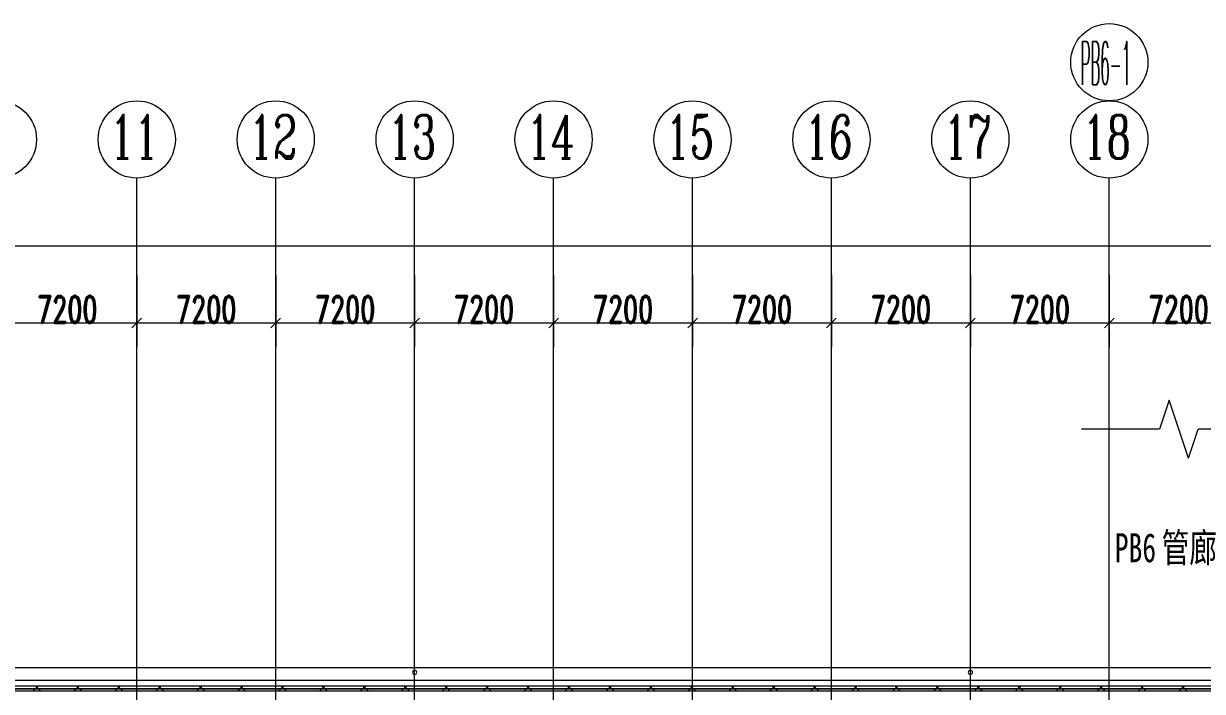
# Model space of a CAD drawing. Header units: millimetres. Extents: x -30000 to 430621, y -31706 to 192400.
# Drawn here: x 66133 to 127225, y 157825 to 192400 of the extents above; entities that cross this region are included whole.
import ezdxf

# ---------------------------------------------------------------- set-up
doc = ezdxf.new("R2010")
doc.units = ezdxf.units.MM
doc.linetypes.add('轴网线', pattern=[22.04, 18.38, -1.83, 0, -1.83])
doc.layers.get('0').update_dxf_attribs({"color": 8})
doc.layers.get('Defpoints').update_dxf_attribs({"color": 8})
for name, color, linetype, lineweight in [('A-ANNO-DIMS', 8, 'Continuous', 9), ('A-ANNO-NOTE', 8, 'Continuous', 5), ('A-DETL-GENF', 8, 'Continuous', 18), ('A-WALL', 8, 'Continuous', 5), ('A-WALL-FNSH', 8, 'Continuous', 9), ('A-WALL-PATT', 8, 'Continuous', 9), ('G-ANNO-TEXT', 8, 'Continuous', 9), ('P-PIPE', 8, 'Continuous', 5), ('S-GRID', 8, 'Continuous', 9), ('S-GRID-IDEN', 8, 'Continuous', 9)]:
    doc.layers.add(name, color=color, linetype=linetype, lineweight=lineweight)
doc.styles.add('RomanC_1', font='romanc__.ttf', dxfattribs={"width": 0.65, "height": 2250})
doc.styles.add('RomanC_2', font='romanc__.ttf', dxfattribs={"width": 0.25, "height": 2250})
doc.styles.add('RomanD_4', font='romand__.ttf', dxfattribs={"width": 0.65, "height": 1400})
doc.styles.add('仿宋_2', font='simfang.ttf', dxfattribs={"width": 0.7, "height": 1500})
doc.dimstyles.new('第一_二道尺寸线', dxfattribs={"dimscale": 304.8, "dimtxt": 1405.004626, "dimasz": 1.64042, "dimexe": 4.10105, "dimexo": 0.0625, "dimgap": 0, "dimtad": 1, "dimdec": 0, "dimzin": 0, "dimdsep": 46, "dimtxsty": 'RomanD_4', "dimblk1": 'OBLIQUE', "dimblk2": 'OBLIQUE', "dimsah": 1, "dimcen": 0.09, "dimazin": 0, "dimtfac": 1, "dimtdec": 4, "dimtix": 1, "dimtmove": 0, "dimatfit": 3, "dimfxl": 8.2021, "dimfxlon": 1, "dimtvp": 1, "dimtolj": 1, "dimtzin": 0, "dimlwd": 18, "dimlwe": 18, "dimarcsym": 2})
pattern_1 = [(45, (-4e-09, 0), (-1060.66, 1060.66), []), (135, (-4e-09, 0), (-1060.66, -1060.66), [])]

# ---------------------------------------------------------------- blocks, each defined once
blk = doc.blocks.new('X-AR-F3-00-W-002_HLP2_rvt-1-LAY-4F-1_500-A')
at = {"layer": 'P-PIPE', "color": 96, "true_color": 0x007f00}
for centre, start, end in [((86400, 158811), 0, 180), ((115200, 158811), 0, 180), ((86400, 158811), 180, 0), ((115200, 158811), 180, 0)]:
    blk.add_arc(centre, 110, start, end, dxfattribs=at)
blk = doc.blocks.new('剖切号 - 剖切号-930164-LAY-4F-1_500-A')
at = {"layer": 'A-DETL-GENF', "color": 91, "lineweight": 5, "true_color": 0x77ff77}
for p, q in [((0, 5050), (0, 1000)), ((1500, 500), (0, 1000)), ((1500, 500), (-1500, -500)), ((-1500, -500), (0, -1000)), ((0, -1000), (0, -5050))]:
    blk.add_line(p, q, dxfattribs=at)
blk = doc.blocks.new('X-AR-F3-00-W-003_HLP2_rvt-1-LAY-4F-1_500-A')
at = {"color": 91, "lineweight": 5, "true_color": 0x77ff77, "rotation": 269.9999999999998}
blk.add_blockref('剖切号 - 剖切号-930164-LAY-4F-1_500-A', (126000, 171400), dxfattribs=at)
at = {"layer": 'G-ANNO-TEXT', "color": 8, "lineweight": 15, "true_color": 0x777777, "char_height": 1500, "attachment_point": 1, "style": '仿宋_2'}
for s, insert, width in [('管廊', (125112, 166014), 3928.27), ('PB6', (122681, 166014), 2946.2)]:
    blk.add_mtext(s, dxfattribs=dict(at, insert=insert, width=width))
blk = doc.blocks.new('轴网 - 宽度系数 0_65-670068-LAY-4F-1_500-A')
at = {"layer": 'S-GRID-IDEN'}
blk.add_circle((0, 0), 4, dxfattribs=at)
blk = doc.blocks.new('_Oblique')
at = {"color": 0, "linetype": 'ByBlock', "lineweight": -2}
blk.add_line((-0.5, -0.5), (0.5, 0.5), dxfattribs=at)
blk = doc.blocks.new('DIMBLOCK41-LAY-4F-1_500-A')
at = {"layer": 'A-ANNO-DIMS', "color": 0, "lineweight": 18, "transparency": 16777216}
for p, q in [((64800, 179380.95), (64800, 175650)), ((72000, 179380.95), (72000, 175650)), ((64800, 176900), (72000, 176900))]:
    blk.add_line(p, q, dxfattribs=at)
at = {"layer": 'Defpoints', "color": 0, "transparency": 16777216}
for p in [(64800, 179400), (72000, 179400), (72000, 176900)]:
    blk.add_point(p, dxfattribs=at)
at = {"layer": 'A-ANNO-DIMS', "color": 0, "lineweight": 18, "transparency": 16777216, "xscale": 500.0000000000001, "yscale": 500.0000000000001, "zscale": 500.0000000000001, "rotation": 180}
blk.add_blockref('_Oblique', (64800, 176900), dxfattribs=at)
at = {"layer": 'A-ANNO-DIMS', "color": 0, "lineweight": 18, "transparency": 16777216, "xscale": 500.0000000000001, "yscale": 500.0000000000001, "zscale": 500.0000000000001}
blk.add_blockref('_Oblique', (72000, 176900), dxfattribs=at)
at = {"layer": 'A-ANNO-DIMS', "color": 0, "lineweight": 18, "transparency": 16777216, "insert": (68400, 177600), "char_height": 1400, "width": 3890.782, "attachment_point": 5, "style": 'RomanD_4'}
blk.add_mtext('\\A1;7200', dxfattribs=at)
blk = doc.blocks.new('DIMBLOCK42-LAY-4F-1_500-A')
at = {"layer": 'A-ANNO-DIMS', "color": 0, "lineweight": 18, "transparency": 16777216}
for p, q in [((72000, 179380.95), (72000, 175650)), ((79200, 179380.95), (79200, 175650)), ((72000, 176900), (79200, 176900))]:
    blk.add_line(p, q, dxfattribs=at)
at = {"layer": 'Defpoints', "color": 0, "transparency": 16777216}
for p in [(72000, 179400), (79200, 179400), (79200, 176900)]:
    blk.add_point(p, dxfattribs=at)
at = {"layer": 'A-ANNO-DIMS', "color": 0, "lineweight": 18, "transparency": 16777216, "xscale": 500.0000000000001, "yscale": 500.0000000000001, "zscale": 500.0000000000001, "rotation": 180}
blk.add_blockref('_Oblique', (72000, 176900), dxfattribs=at)
at = {"layer": 'A-ANNO-DIMS', "color": 0, "lineweight": 18, "transparency": 16777216, "xscale": 500.0000000000001, "yscale": 500.0000000000001, "zscale": 500.0000000000001}
blk.add_blockref('_Oblique', (79200, 176900), dxfattribs=at)
at = {"layer": 'A-ANNO-DIMS', "color": 0, "lineweight": 18, "transparency": 16777216, "insert": (75600, 177600), "char_height": 1400, "width": 3890.782, "attachment_point": 5, "style": 'RomanD_4'}
blk.add_mtext('\\A1;7200', dxfattribs=at)
blk = doc.blocks.new('DIMBLOCK43-LAY-4F-1_500-A')
at = {"layer": 'A-ANNO-DIMS', "color": 0, "lineweight": 18, "transparency": 16777216}
for p, q in [((79200, 179380.95), (79200, 175650)), ((86400, 179380.95), (86400, 175650)), ((79200, 176900), (86400, 176900))]:
    blk.add_line(p, q, dxfattribs=at)
at = {"layer": 'Defpoints', "color": 0, "transparency": 16777216}
for p in [(79200, 179400), (86400, 179400), (86400, 176900)]:
    blk.add_point(p, dxfattribs=at)
at = {"layer": 'A-ANNO-DIMS', "color": 0, "lineweight": 18, "transparency": 16777216, "xscale": 500.0000000000001, "yscale": 500.0000000000001, "zscale": 500.0000000000001, "rotation": 180}
blk.add_blockref('_Oblique', (79200, 176900), dxfattribs=at)
at = {"layer": 'A-ANNO-DIMS', "color": 0, "lineweight": 18, "transparency": 16777216, "xscale": 500.0000000000001, "yscale": 500.0000000000001, "zscale": 500.0000000000001}
blk.add_blockref('_Oblique', (86400, 176900), dxfattribs=at)
at = {"layer": 'A-ANNO-DIMS', "color": 0, "lineweight": 18, "transparency": 16777216, "insert": (82800, 177600), "char_height": 1400, "width": 3890.782, "attachment_point": 5, "style": 'RomanD_4'}
blk.add_mtext('\\A1;7200', dxfattribs=at)
blk = doc.blocks.new('DIMBLOCK44-LAY-4F-1_500-A')
at = {"layer": 'A-ANNO-DIMS', "color": 0, "lineweight": 18, "transparency": 16777216}
for p, q in [((86400, 179380.95), (86400, 175650)), ((93600, 179380.95), (93600, 175650)), ((86400, 176900), (93600, 176900))]:
    blk.add_line(p, q, dxfattribs=at)
at = {"layer": 'Defpoints', "color": 0, "transparency": 16777216}
for p in [(86400, 179400), (93600, 179400), (93600, 176900)]:
    blk.add_point(p, dxfattribs=at)
at = {"layer": 'A-ANNO-DIMS', "color": 0, "lineweight": 18, "transparency": 16777216, "xscale": 500.0000000000001, "yscale": 500.0000000000001, "zscale": 500.0000000000001, "rotation": 180}
blk.add_blockref('_Oblique', (86400, 176900), dxfattribs=at)
at = {"layer": 'A-ANNO-DIMS', "color": 0, "lineweight": 18, "transparency": 16777216, "xscale": 500.0000000000001, "yscale": 500.0000000000001, "zscale": 500.0000000000001}
blk.add_blockref('_Oblique', (93600, 176900), dxfattribs=at)
at = {"layer": 'A-ANNO-DIMS', "color": 0, "lineweight": 18, "transparency": 16777216, "insert": (90000, 177600), "char_height": 1400, "width": 3890.782, "attachment_point": 5, "style": 'RomanD_4'}
blk.add_mtext('\\A1;7200', dxfattribs=at)
blk = doc.blocks.new('DIMBLOCK45-LAY-4F-1_500-A')
at = {"layer": 'A-ANNO-DIMS', "color": 0, "lineweight": 18, "transparency": 16777216}
for p, q in [((93600, 179380.95), (93600, 175650)), ((100800, 179380.95), (100800, 175650)), ((93600, 176900), (100800, 176900))]:
    blk.add_line(p, q, dxfattribs=at)
at = {"layer": 'Defpoints', "color": 0, "transparency": 16777216}
for p in [(93600, 179400), (100800, 179400), (100800, 176900)]:
    blk.add_point(p, dxfattribs=at)
at = {"layer": 'A-ANNO-DIMS', "color": 0, "lineweight": 18, "transparency": 16777216, "xscale": 500.0000000000001, "yscale": 500.0000000000001, "zscale": 500.0000000000001, "rotation": 180}
blk.add_blockref('_Oblique', (93600, 176900), dxfattribs=at)
at = {"layer": 'A-ANNO-DIMS', "color": 0, "lineweight": 18, "transparency": 16777216, "xscale": 500.0000000000001, "yscale": 500.0000000000001, "zscale": 500.0000000000001}
blk.add_blockref('_Oblique', (100800, 176900), dxfattribs=at)
at = {"layer": 'A-ANNO-DIMS', "color": 0, "lineweight": 18, "transparency": 16777216, "insert": (97200, 177600), "char_height": 1400, "width": 3890.782, "attachment_point": 5, "style": 'RomanD_4'}
blk.add_mtext('\\A1;7200', dxfattribs=at)
blk = doc.blocks.new('DIMBLOCK46-LAY-4F-1_500-A')
at = {"layer": 'A-ANNO-DIMS', "color": 0, "lineweight": 18, "transparency": 16777216}
for p, q in [((100800, 179380.95), (100800, 175650)), ((108000, 179380.95), (108000, 175650)), ((100800, 176900), (108000, 176900))]:
    blk.add_line(p, q, dxfattribs=at)
at = {"layer": 'Defpoints', "color": 0, "transparency": 16777216}
for p in [(100800, 179400), (108000, 179400), (108000, 176900)]:
    blk.add_point(p, dxfattribs=at)
at = {"layer": 'A-ANNO-DIMS', "color": 0, "lineweight": 18, "transparency": 16777216, "xscale": 500.0000000000001, "yscale": 500.0000000000001, "zscale": 500.0000000000001, "rotation": 180}
blk.add_blockref('_Oblique', (100800, 176900), dxfattribs=at)
at = {"layer": 'A-ANNO-DIMS', "color": 0, "lineweight": 18, "transparency": 16777216, "xscale": 500.0000000000001, "yscale": 500.0000000000001, "zscale": 500.0000000000001}
blk.add_blockref('_Oblique', (108000, 176900), dxfattribs=at)
at = {"layer": 'A-ANNO-DIMS', "color": 0, "lineweight": 18, "transparency": 16777216, "insert": (104400, 177600), "char_height": 1400, "width": 3890.782, "attachment_point": 5, "style": 'RomanD_4'}
blk.add_mtext('\\A1;7200', dxfattribs=at)
blk = doc.blocks.new('DIMBLOCK47-LAY-4F-1_500-A')
at = {"layer": 'A-ANNO-DIMS', "color": 0, "lineweight": 18, "transparency": 16777216}
for p, q in [((108000, 179380.95), (108000, 175650)), ((115200, 179380.95), (115200, 175650)), ((108000, 176900), (115200, 176900))]:
    blk.add_line(p, q, dxfattribs=at)
at = {"layer": 'Defpoints', "color": 0, "transparency": 16777216}
for p in [(108000, 179400), (115200, 179400), (115200, 176900)]:
    blk.add_point(p, dxfattribs=at)
at = {"layer": 'A-ANNO-DIMS', "color": 0, "lineweight": 18, "transparency": 16777216, "xscale": 500.0000000000001, "yscale": 500.0000000000001, "zscale": 500.0000000000001, "rotation": 180}
blk.add_blockref('_Oblique', (108000, 176900), dxfattribs=at)
at = {"layer": 'A-ANNO-DIMS', "color": 0, "lineweight": 18, "transparency": 16777216, "xscale": 500.0000000000001, "yscale": 500.0000000000001, "zscale": 500.0000000000001}
blk.add_blockref('_Oblique', (115200, 176900), dxfattribs=at)
at = {"layer": 'A-ANNO-DIMS', "color": 0, "lineweight": 18, "transparency": 16777216, "insert": (111600, 177600), "char_height": 1400, "width": 3890.782, "attachment_point": 5, "style": 'RomanD_4'}
blk.add_mtext('\\A1;7200', dxfattribs=at)
blk = doc.blocks.new('DIMBLOCK48-LAY-4F-1_500-A')
at = {"layer": 'A-ANNO-DIMS', "color": 0, "lineweight": 18, "transparency": 16777216}
for p, q in [((115200, 179380.95), (115200, 175650)), ((122400, 179380.95), (122400, 175650)), ((115200, 176900), (122400, 176900))]:
    blk.add_line(p, q, dxfattribs=at)
at = {"layer": 'Defpoints', "color": 0, "transparency": 16777216}
for p in [(115200, 179400), (122400, 179400), (122400, 176900)]:
    blk.add_point(p, dxfattribs=at)
at = {"layer": 'A-ANNO-DIMS', "color": 0, "lineweight": 18, "transparency": 16777216, "xscale": 500.0000000000001, "yscale": 500.0000000000001, "zscale": 500.0000000000001, "rotation": 180}
blk.add_blockref('_Oblique', (115200, 176900), dxfattribs=at)
at = {"layer": 'A-ANNO-DIMS', "color": 0, "lineweight": 18, "transparency": 16777216, "xscale": 500.0000000000001, "yscale": 500.0000000000001, "zscale": 500.0000000000001}
blk.add_blockref('_Oblique', (122400, 176900), dxfattribs=at)
at = {"layer": 'A-ANNO-DIMS', "color": 0, "lineweight": 18, "transparency": 16777216, "insert": (118800, 177600), "char_height": 1400, "width": 3890.782, "attachment_point": 5, "style": 'RomanD_4'}
blk.add_mtext('\\A1;7200', dxfattribs=at)
blk = doc.blocks.new('DIMBLOCK49-LAY-4F-1_500-A')
at = {"layer": 'A-ANNO-DIMS', "color": 0, "lineweight": 18, "transparency": 16777216}
for p, q in [((122400, 179380.95), (122400, 175650)), ((129600, 179380.95), (129600, 175650)), ((122400, 176900), (129600, 176900))]:
    blk.add_line(p, q, dxfattribs=at)
at = {"layer": 'Defpoints', "color": 0, "transparency": 16777216}
for p in [(122400, 179400), (129600, 179400), (129600, 176900)]:
    blk.add_point(p, dxfattribs=at)
at = {"layer": 'A-ANNO-DIMS', "color": 0, "lineweight": 18, "transparency": 16777216, "xscale": 500.0000000000001, "yscale": 500.0000000000001, "zscale": 500.0000000000001, "rotation": 180}
blk.add_blockref('_Oblique', (122400, 176900), dxfattribs=at)
at = {"layer": 'A-ANNO-DIMS', "color": 0, "lineweight": 18, "transparency": 16777216, "xscale": 500.0000000000001, "yscale": 500.0000000000001, "zscale": 500.0000000000001}
blk.add_blockref('_Oblique', (129600, 176900), dxfattribs=at)
at = {"layer": 'A-ANNO-DIMS', "color": 0, "lineweight": 18, "transparency": 16777216, "insert": (126000, 177600), "char_height": 1400, "width": 3890.782, "attachment_point": 5, "style": 'RomanD_4'}
blk.add_mtext('\\A1;7200', dxfattribs=at)
blk = doc.blocks.new('DIMBLOCK98-LAY-4F-1_500-A')
at = {"layer": 'A-ANNO-DIMS', "color": 0, "lineweight": 18, "transparency": 16777216}
for p, q in [((-300, 178419.05), (-300, 182150)), ((293100, 178419.05), (293100, 182150)), ((-300, 180900), (293100, 180900))]:
    blk.add_line(p, q, dxfattribs=at)
at = {"layer": 'Defpoints', "color": 0, "transparency": 16777216}
for p in [(293100, 180900), (-300, 178400), (293100, 178400)]:
    blk.add_point(p, dxfattribs=at)
at = {"layer": 'A-ANNO-DIMS', "color": 0, "lineweight": 18, "transparency": 16777216, "xscale": 500.0000000000001, "yscale": 500.0000000000001, "zscale": 500.0000000000001, "rotation": 180}
blk.add_blockref('_Oblique', (-300, 180900), dxfattribs=at)
at = {"layer": 'A-ANNO-DIMS', "color": 0, "lineweight": 18, "transparency": 16777216, "xscale": 500.0000000000001, "yscale": 500.0000000000001, "zscale": 500.0000000000001}
blk.add_blockref('_Oblique', (293100, 180900), dxfattribs=at)
at = {"layer": 'A-ANNO-DIMS', "color": 0, "lineweight": 18, "transparency": 16777216, "insert": (146400, 181600), "char_height": 1400, "width": 5836.1731, "attachment_point": 5, "style": 'RomanD_4'}
blk.add_mtext('\\A1;293400', dxfattribs=at)
blk = doc.blocks.new('临时单轴号 - 临时标记-下-5mm-4768052-LAY-4F-1_500-A')
at = {"layer": 'A-ANNO-NOTE', "lineweight": 18}
blk.add_circle((0, 12), 4, dxfattribs=at)

msp = doc.modelspace()

# ---------------------------------------------------------------- hatches: boundary and pattern name
at = {"layer": 'A-WALL-PATT', "lineweight": 5}
h = msp.add_hatch(dxfattribs=at)
h.set_pattern_fill('FP_13', color=256, style=0, pattern_type=2)
h.set_pattern_definition(pattern_1)
h.paths.add_polyline_path([(150, 157950), (244925, 157950), (244925, 158100), (150, 158100), (150, 158075)], flags=0)
h = msp.add_hatch(dxfattribs=at)
h.set_pattern_fill('FP_13', color=256, style=0, pattern_type=2)
h.set_pattern_definition(pattern_1)
h.paths.add_polyline_path([(127313.6, 157850), (244625, 157850), (244625, 157950), (200, 157950), (200, 157850), (123990.1, 157850)], flags=0)

# ---------------------------------------------------------------- linework, layer by layer
at = {"layer": 'A-WALL', "lineweight": 9}
for p, q in [((244925, 158100), (0, 158100)), ((150, 157950), (244925, 157950))]:
    msp.add_line(p, q, dxfattribs=at)
at = {"layer": 'A-WALL'}
for p, q in [((244725, 157950), (200, 157950)), ((200, 157850), (244625, 157850))]:
    msp.add_line(p, q, dxfattribs=at)
at = {"layer": 'A-WALL-FNSH', "lineweight": 5}
for p, q in [((252200, 159050), (-300, 159050)), ((0, 158400), (244925, 158400))]:
    msp.add_line(p, q, dxfattribs=at)
at = {"layer": 'S-GRID'}
for p, q in [((72000, 174400), (72000, 184400)), ((79200, 174400), (79200, 184400)), ((86400, 174400), (86400, 184400)), ((93600, 174400), (93600, 184400)), ((100800, 174400), (100800, 184400)), ((108000, 174400), (108000, 184400)), ((115200, 174400), (115200, 184400)), ((122400, 174400), (122400, 184400))]:
    msp.add_line(p, q, dxfattribs=at)
at = {"layer": 'S-GRID', "linetype": '轴网线'}
for p, q in [((72000, -17706.2), (72000, 174400)), ((79200, -17706.2), (79200, 174400)), ((86400, -17706.2), (86400, 174400)), ((93600, -17706.2), (93600, 174400)), ((100800, -17706.2), (100800, 174400)), ((108000, -17706.2), (108000, 174400)), ((115200, -17706.2), (115200, 174400)), ((122400, -17706.2), (122400, 174400)), ((-16000, 158400), (308800, 158400))]:
    msp.add_line(p, q, dxfattribs=at)

# ---------------------------------------------------------------- block references
at = {"lineweight": 5}
for name in ['X-AR-F3-00-W-003_HLP2_rvt-1-LAY-4F-1_500-A', 'X-AR-F3-00-W-002_HLP2_rvt-1-LAY-4F-1_500-A']:
    msp.add_blockref(name, (0, 0), dxfattribs=at)
at = {"layer": 'A-ANNO-NOTE', "lineweight": 18, "xscale": 500, "yscale": 500, "zscale": 500}
msp.add_blockref('临时单轴号 - 临时标记-下-5mm-4768052-LAY-4F-1_500-A', (122400, 184400), dxfattribs=at)
at = {"layer": 'S-GRID-IDEN', "xscale": 499.9999999999995, "yscale": 499.9999999999995, "zscale": 499.9999999999995}
for p in [(64800, 186400), (72000, 186400), (79200, 186400), (86400, 186400), (93600, 186400), (100800, 186400), (108000, 186400), (115200, 186400), (122400, 186400)]:
    msp.add_blockref('轴网 - 宽度系数 0_65-670068-LAY-4F-1_500-A', p, dxfattribs=at)

# ---------------------------------------------------------------- texts
at = {"layer": 'A-ANNO-NOTE', "lineweight": 9, "insert": (120919.5, 191475), "char_height": 2250, "width": 3537.446, "attachment_point": 1, "style": 'RomanC_2'}
msp.add_mtext('PB6-1', dxfattribs=at)
at = {"layer": 'S-GRID-IDEN', "char_height": 2250, "width": 3335.02, "attachment_point": 1, "style": 'RomanC_1'}
for s, insert in [('11', (70605.5, 187664.7)), ('12', (77805.5, 187664.7)), ('13', (85005.5, 187664.7)), ('14', (92205.5, 187664.7)), ('15', (99405.5, 187664.7)), ('16', (106605.5, 187664.7)), ('17', (113805.5, 187664.7)), ('18', (121005.5, 187664.7))]:
    msp.add_mtext(s, dxfattribs=dict(at, insert=insert))

# ---------------------------------------------------------------- dimensions: what is measured, and where the dimension line sits
at = {"layer": 'A-ANNO-DIMS', "lineweight": 18}
for base, p1, p2, override, picture, middle in [((293100, 180900), (-300, 178400), (293100, 178400), {"dimpost": '<>', "dimfxl": 293400}, 'DIMBLOCK98-LAY-4F-1_500-A', (146400, 181600)), ((72000, 176900), (64800, 179400), (72000, 179400), {"dimpost": '<>', "dimfxl": 7200}, 'DIMBLOCK41-LAY-4F-1_500-A', (68400, 177600)), ((79200, 176900), (72000, 179400), (79200, 179400), {"dimpost": '<>', "dimfxl": 7200}, 'DIMBLOCK42-LAY-4F-1_500-A', (75600, 177600)), ((86400, 176900), (79200, 179400), (86400, 179400), {"dimpost": '<>', "dimfxl": 7200}, 'DIMBLOCK43-LAY-4F-1_500-A', (82800, 177600)), ((93600, 176900), (86400, 179400), (93600, 179400), {"dimpost": '<>', "dimfxl": 7200}, 'DIMBLOCK44-LAY-4F-1_500-A', (90000, 177600)), ((100800, 176900), (93600, 179400), (100800, 179400), {"dimpost": '<>', "dimfxl": 7200}, 'DIMBLOCK45-LAY-4F-1_500-A', (97200, 177600)), ((108000, 176900), (100800, 179400), (108000, 179400), {"dimpost": '<>', "dimfxl": 7200}, 'DIMBLOCK46-LAY-4F-1_500-A', (104400, 177600)), ((115200, 176900), (108000, 179400), (115200, 179400), {"dimpost": '<>', "dimfxl": 7200}, 'DIMBLOCK47-LAY-4F-1_500-A', (111600, 177600)), ((122400, 176900), (115200, 179400), (122400, 179400), {"dimpost": '<>', "dimfxl": 7200}, 'DIMBLOCK48-LAY-4F-1_500-A', (118800, 177600)), ((129600, 176900), (122400, 179400), (129600, 179400), {"dimpost": '<>', "dimfxl": 7200}, 'DIMBLOCK49-LAY-4F-1_500-A', (126000, 177600))]:
    dim = msp.add_linear_dim(base=base, p1=p1, p2=p2, dimstyle='第一_二道尺寸线', override=override, dxfattribs=at)
    dim.commit()
    dim.dimension.update_dxf_attribs({"geometry": picture, "text_midpoint": middle})

doc.saveas('drawing.dxf')
